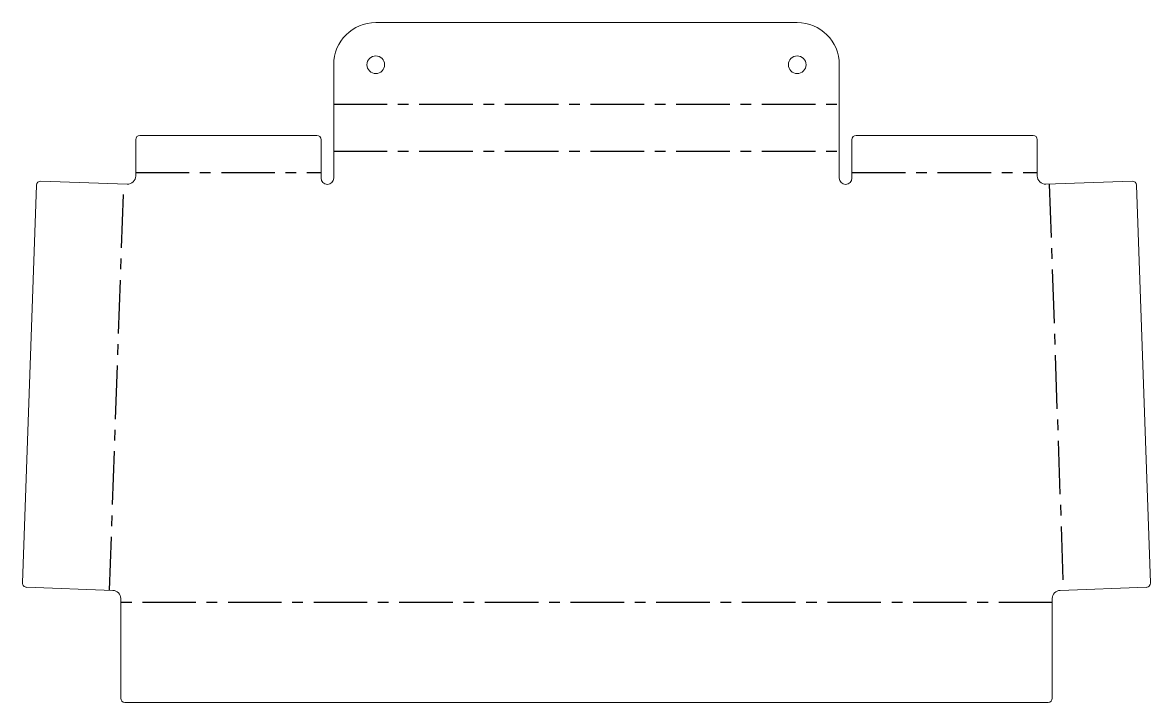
# Model space of a CAD drawing. Header units: millimetres. Extents: x 15 to 282, y 23 to 184.
import ezdxf

# ---------------------------------------------------------------- set-up
doc = ezdxf.new("R2010")
doc.units = ezdxf.units.MM
doc.linetypes.add('CENTERX2', pattern=[20.32, 12.7, -2.54, 2.54, -2.54])

msp = doc.modelspace()

# ---------------------------------------------------------------- linework, layer by layer
at = {"color": 7, "linetype": 'Continuous', "lineweight": 15}
for p, q in [((198.5, 184.16), (98.5, 184.16)), ((88.51, 174.17), (88.51, 147.25)), ((208.49, 147.25), (208.49, 174.17)), ((41.53, 156.38), (41.53, 147.75)), ((84.51, 157.38), (42.53, 157.38)), ((85.51, 147.25), (85.51, 156.38)), ((211.49, 147.25), (211.49, 156.38)), ((212.49, 157.38), (254.47, 157.38)), ((255.47, 156.38), (255.47, 147.75)), ((17.98, 145.57), (14.68, 51.18)), ((39.53, 145.82), (19.01, 146.54)), ((257.47, 145.82), (277.99, 146.54)), ((279.02, 145.57), (282.32, 51.18)), ((15.65, 50.15), (36.12, 49.43)), ((281.35, 50.15), (260.88, 49.43)), ((37.98, 47.5), (37.98, 23.83)), ((259.02, 23.83), (259.02, 47.5)), ((38.98, 22.83), (258.02, 22.83))]:
    msp.add_line(p, q, dxfattribs=at)
at = {"color": 7, "linetype": 'CENTERX2'}
for p, q in [((88.51, 164.77), (208.49, 164.77)), ((88.51, 153.64), (208.49, 153.64)), ((41.53, 148.57), (85.51, 148.57)), ((211.49, 148.57), (255.47, 148.57)), ((35.35, 49.46), (38.72, 145.85)), ((258.28, 145.85), (261.65, 49.46)), ((259.02, 46.54), (37.98, 46.54))]:
    msp.add_line(p, q, dxfattribs=at)
at = {"color": 7, "linetype": 'Continuous', "lineweight": 15}
for centre in [(98.5, 174.17), (198.5, 174.17)]:
    msp.add_circle(centre, 2.1, dxfattribs=at)
for centre, radius, start, end in [((98.5, 174.17), 9.99, 90, 180), ((198.5, 174.17), 9.99, 0, 90), ((42.53, 156.38), 1, 90, 180), ((84.51, 156.38), 1, 0, 90), ((212.49, 156.38), 1, 90, 180), ((254.47, 156.38), 1, 0, 90), ((39.6, 147.75), 1.93, 268, 0), ((87.01, 147.25), 1.5, 180, 270), ((87.01, 147.25), 1.5, 270, 0), ((209.99, 147.25), 1.5, 180, 270), ((209.99, 147.25), 1.5, 270, 0), ((257.4, 147.75), 1.93, 180, 272), ((18.98, 145.54), 1, 88, 178), ((278.02, 145.54), 1, 2, 92), ((15.68, 51.14), 1, 178, 268), ((281.32, 51.14), 1, 272, 2), ((36.05, 47.5), 1.93, 0, 88), ((260.95, 47.5), 1.93, 92, 180), ((38.98, 23.83), 1, 180, 270), ((258.02, 23.83), 1, 270, 0)]:
    msp.add_arc(centre, radius, start, end, dxfattribs=at)

doc.saveas('drawing.dxf')
